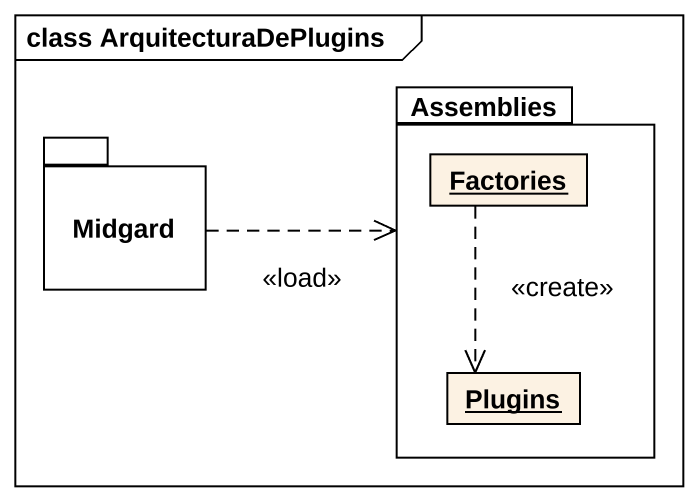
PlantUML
@startuml
mainframe class ArquitecturaDePlugins
hide circle
hide empty members
package Midgard {
}
package Assemblies {
  object Factories
  object Plugins
}
Midgard .right.> Assemblies : <<load>>
Factories ..> Plugins : <<create>>
@enduml
